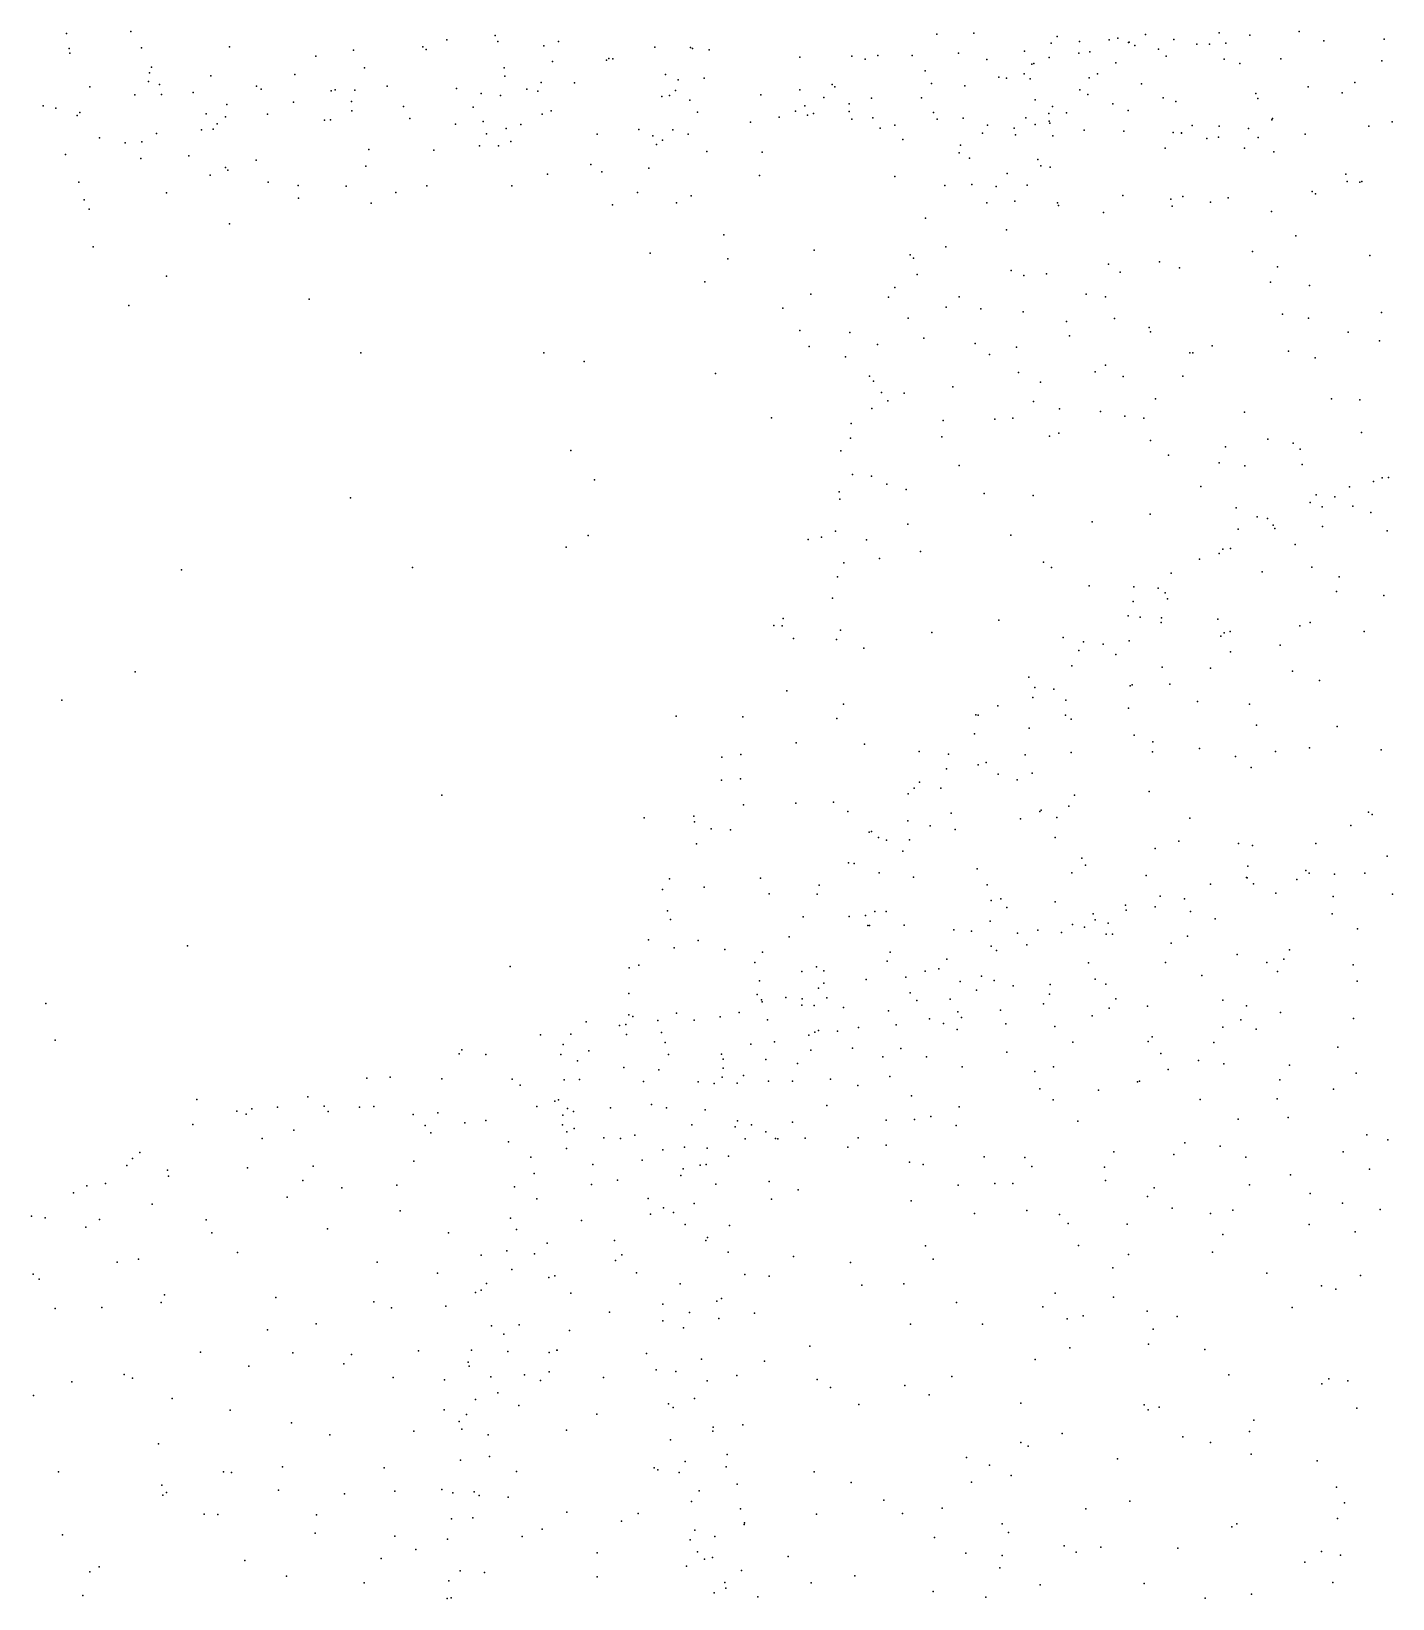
# Model space of a CAD drawing. Header units: metres. Extents: x -25 to 25, y -27.8 to 27.8.
# Drawn here: x -6.856 to -5.473, y -1.58 to 0.012 of the extents above; entities that cross this region are included whole.
import ezdxf

# ---------------------------------------------------------------- set-up
doc = ezdxf.new("R2010")
doc.units = ezdxf.units.M

msp = doc.modelspace()

# ---------------------------------------------------------------- linework, layer by layer
for p in [(-6.8197, 0.0102, -12.6748), (-6.7545, 0.0121, 16.1837), (-6.4337, 0.0037, 26.5592), (-6.3847, 0.0082, -0.5299), (-6.3817, 0.002, 28.2882), (-6.3201, 0.0019, 27.8019), (-5.9361, 0.0095, 23.0279), (-5.8986, 0.0103, 11.2281), (-5.82, 0.0004, 28.7402), (-5.8139, 0.0071, 26.5099), (-5.7913, 0.0021, 24.2497), (-5.7612, 0.0038, 15.9753), (-5.7523, 0.0055, 2.6829), (-5.7415, 0.0008, 11.0853), (-5.7408, 0.0012, 12.0445), (-5.7243, 0.0092, -5.2547), (-5.6956, 0.0039, -5.1876), (-5.6495, 0.0108, -5.1175), (-5.6426, 0.0002, 12.2063), (-5.6183, 0.0085, 22.538), (-5.5682, 0.0123, 2.9076), (-5.5433, 0.0027, -4.9746), (-5.482, 0.0045, -4.9109), (-6.817, -0.0051, 10.5704), (-6.8166, -0.0099, 2.6823), (-6.7438, -0.0043, 16.0181), (-6.6543, -0.0033, 14.9306), (-6.5666, -0.013, 3.2357), (-6.5284, -0.0068, 10.2704), (-6.4581, -0.0034, -12.484), (-6.4547, -0.0062, 18.1955), (-6.335, -0.0023, 22.5816), (-6.2691, -0.0153, 26.5378), (-6.2652, -0.0156, -20.5228), (-6.2225, -0.0039, 9.1797), (-6.1861, -0.004, 28.566), (-6.1843, -0.005, 10.0212), (-6.1672, -0.0066, 14.895), (-6.0752, -0.0139, 22.1705), (-6.0223, -0.0128, 2.5531), (-6.0088, -0.0159, 15.8044), (-5.996, -0.0124, 17.1276), (-5.9612, -0.0121, 9.4327), (-5.914, -0.0097, 23.6845), (-5.8471, -0.0079, 6.9804), (-5.8219, -0.0142, 22.7865), (-5.7919, -0.01, -5.3814), (-5.7807, -0.0085, -5.9532), (-5.7349, -0.002, 26.134), (-5.7109, -0.0058, 26.3309), (-5.7031, -0.0128, 23.2481), (-5.6722, -0.0008, 6.9527), (-5.6593, -0.0006, 17.1191), (-5.6444, -0.0158, 27.3085), (-5.5869, -0.0155, 3.2328), (-6.7354, -0.0297, 2.4591), (-6.7336, -0.024, -1.0361), (-6.5881, -0.0317, -11.2278), (-6.5171, -0.0249, 16.1659), (-6.3755, -0.0247, 3.3547), (-6.3263, -0.0183, 18.08), (-6.2715, -0.0169, 26.1247), (-6.2115, -0.0316, 17.431), (-5.9478, -0.0277, 16.0183), (-5.8852, -0.0164, 26.0602), (-5.8473, -0.0309, -5.5853), (-5.8398, -0.0211, -5.7259), (-5.8377, -0.0204, 23.4408), (-5.7729, -0.031, -5.2984), (-5.7543, -0.0198, -6.0289), (-5.6284, -0.0203, -6.1772), (-5.4842, -0.0177, 11.0174), (-6.7961, -0.0441, -11.1964), (-6.7365, -0.0387, 16.4205), (-6.7253, -0.0416, 17.8832), (-6.6732, -0.033, -22.5858), (-6.6268, -0.0434, -0.7904), (-6.6223, -0.0464, 2.7297), (-6.5471, -0.047, 3.0429), (-6.527, -0.0476, -0.6048), (-6.4943, -0.0434, -21.4173), (-6.4238, -0.0457, 2.5689), (-6.3748, -0.0333, 26.3962), (-6.3523, -0.0464, 28.2125), (-6.338, -0.0395, 16.1018), (-6.3039, -0.04, 17.6616), (-6.1989, -0.0368, 22.507), (-6.1724, -0.0354, 3.5803), (-6.0752, -0.0472, 26.4144), (-6.0425, -0.0418, 26.1974), (-6.0396, -0.044, 3.8974), (-5.9416, -0.0406, 4.1935), (-5.9077, -0.043, 15.2702), (-5.873, -0.0342, 17.0113), (-5.8654, -0.0354, 26.3443), (-5.8412, -0.0361, 22.3228), (-5.7909, -0.0471, 2.8644), (-5.7814, -0.035, 11.5725), (-5.7284, -0.0411, 11.8023), (-5.5591, -0.0439, 27.2898), (-5.5117, -0.0397, 17.0476), (-6.8436, -0.0633, -0.0139), (-6.7503, -0.0523, 9.2272), (-6.7235, -0.0517, 1.816), (-6.6911, -0.0499, 15.8623), (-6.657, -0.062, -12.4157), (-6.5895, -0.0597, 16.4896), (-6.551, -0.0483, 9.2037), (-6.5305, -0.0591, -0.3484), (-6.3989, -0.0508, 17.8239), (-6.3792, -0.0528, -11.8644), (-6.3412, -0.0485, 27.9456), (-6.2152, -0.054, 3.3734), (-6.2074, -0.0529, 17.2442), (-6.2015, -0.0479, 15.8058), (-6.1868, -0.0575, 16.2178), (-6.1148, -0.0521, 15.668), (-6.0702, -0.0633, 9.6503), (-6.0508, -0.0549, 27.5762), (-6.0251, -0.0612, 7.7478), (-6.0023, -0.0555, 16.1621), (-5.9517, -0.0551, 22.4548), (-5.8363, -0.0573, -5.4524), (-5.7827, -0.0517, 4.3867), (-5.7573, -0.0612, 3.2943), (-5.7064, -0.0554, 16.9621), (-5.6935, -0.0588, 28.7319), (-5.6122, -0.0508, 4.523), (-5.6102, -0.056, 3.4275), (-5.5244, -0.0501, 23.2928), (-6.8306, -0.0656, 1.9742), (-6.8089, -0.0733, -0.7247), (-6.8062, -0.07, 10.3952), (-6.6779, -0.0716, -0.2644), (-6.6583, -0.0744, -0.5174), (-6.6158, -0.072, 17.6285), (-6.558, -0.078, 15.0961), (-6.5517, -0.0776, 10.1127), (-6.5301, -0.0686, -11.3914), (-6.4777, -0.0641, 15.8269), (-6.4711, -0.0764, 17.5637), (-6.407, -0.0647, -11.602), (-6.3969, -0.0793, 2.7605), (-6.3367, -0.0718, 28.043), (-6.3278, -0.0683, 16.4238), (-6.179, -0.0698, 16.9041), (-6.0963, -0.0748, -21.3199), (-6.0797, -0.0687, 15.161), (-6.0673, -0.0727, 15.3717), (-6.0615, -0.0713, 16.8035), (-6.0252, -0.0692, 28.608), (-6.0224, -0.077, 7.3689), (-6.001, -0.0757, -23.5254), (-5.9396, -0.0701, 4.0126), (-5.9358, -0.0769, 3.3027), (-5.9094, -0.0759, 3.4577), (-5.8458, -0.0754, 16.8257), (-5.8224, -0.0713, 7.1786), (-5.822, -0.0789, -5.9726), (-5.8186, -0.064, 3.0315), (-5.8045, -0.0705, 16.2206), (-5.7419, -0.0681, 23.7152), (-5.5959, -0.0775, 11.4595), (-5.5952, -0.0762, 11.72), (-5.4738, -0.0796, 24.3941), (-6.7286, -0.0914, -11.4612), (-6.6828, -0.0876, -12.2377), (-6.671, -0.0872, 1.3141), (-6.6667, -0.0817, 1.5426), (-6.425, -0.0821, -23.0219), (-6.3932, -0.0917, 9.9506), (-6.3735, -0.0864, 2.9457), (-6.3586, -0.0823, 16.6639), (-6.2809, -0.0923, 27.8901), (-6.2386, -0.0874, 27.8067), (-6.2244, -0.094, 9.4949), (-6.2042, -0.0879, 9.7672), (-6.1886, -0.0923, 15.4875), (-6.1252, -0.0798, 28.5301), (-5.9935, -0.086, 16.3896), (-5.9787, -0.0831, 3.0815), (-5.8899, -0.0912, -5.5769), (-5.8845, -0.0829, -5.6847), (-5.8576, -0.0862, -5.8802), (-5.8564, -0.0928, 3.6653), (-5.8363, -0.0825, -5.3745), (-5.8214, -0.0811, 28.6736), (-5.8184, -0.0937, 16.385), (-5.7864, -0.088, -6.0453), (-5.7464, -0.0892, -5.1615), (-5.696, -0.0903, 23.8899), (-5.6878, -0.0907, -23.8123), (-5.6878, -0.091, 7.81), (-5.6769, -0.0835, 24.1036), (-5.6502, -0.0952, 3.5989), (-5.6494, -0.0841, -6.2056), (-5.6196, -0.0863, -4.9759), (-5.5621, -0.0921, -4.9079), (-5.4976, -0.0841, 7.7691), (-6.7863, -0.096, 15.6787), (-6.7601, -0.101, 16.6669), (-6.7434, -0.0998, 10.2294), (-6.5128, -0.1077, 17.366), (-6.4468, -0.1085, 15.6401), (-6.4005, -0.1041, 15.1895), (-6.3811, -0.104, 9.3853), (-6.3688, -0.0997, 16.9452), (-6.2208, -0.1028, 15.3099), (-6.2148, -0.0981, 2.8546), (-6.1697, -0.1097, 28.4535), (-6.1134, -0.1103, 3.0088), (-5.9707, -0.0975, 7.5968), (-5.9135, -0.111, -20.1665), (-5.9121, -0.1034, 16.5523), (-5.7044, -0.1064, -6.1604), (-5.6621, -0.0966, 27.3833), (-5.6238, -0.1064, 28.7233), (-5.6097, -0.0957, 16.6962), (-5.594, -0.1101, -6.2757), (-6.8208, -0.1128, 9.4008), (-6.7444, -0.1168, -21.5107), (-6.6956, -0.1141, 15.2051), (-6.6585, -0.126, 17.3015), (-6.6273, -0.1185, 16.749), (-6.5159, -0.1247, 16.8743), (-6.2873, -0.1229, 28.1855), (-6.2285, -0.1268, 28.3649), (-5.9028, -0.1165, -5.8097), (-5.8334, -0.1178, 7.6905), (-5.8304, -0.1244, 7.3666), (-5.821, -0.1257, 27.4799), (-6.8074, -0.1408, 1.52), (-6.6738, -0.1338, -11.8382), (-6.6559, -0.1287, 9.4011), (-6.6149, -0.141, -21.2444), (-6.3313, -0.1329, -21.133), (-6.2763, -0.1305, 28.0047), (-6.1161, -0.1341, 27.6986), (-5.9786, -0.1352, 28.5801), (-5.8646, -0.1322, 28.616), (-5.5209, -0.1328, 7.4484), (-5.5195, -0.1404, -6.3409), (-5.5066, -0.141, 27.3404), (-5.5046, -0.1403, 24.1724), (-6.8018, -0.1587, 16.9089), (-6.7182, -0.1518, 15.4942), (-6.5845, -0.1442, 15.312), (-6.5843, -0.1573, 9.9015), (-6.5358, -0.1449, 17.0532), (-6.4853, -0.1513, 15.4411), (-6.4541, -0.1448, 9.8058), (-6.3676, -0.1447, 9.541), (-6.2402, -0.1514, 28.2668), (-6.1857, -0.1549, -20.2835), (-5.9281, -0.1442, -5.7146), (-5.9006, -0.1433, -5.4595), (-5.8757, -0.1453, -5.9519), (-5.8445, -0.1439, -6.0246), (-5.7471, -0.1544, -5.0906), (-5.6984, -0.1581, -6.217), (-5.6864, -0.1555, 28.6556), (-5.6404, -0.157, -20.2539), (-5.555, -0.1505, 4.1796), (-5.5516, -0.1526, 23.8046), (-6.7968, -0.1682, -21.8078), (-6.5105, -0.1623, -20.5342), (-6.2654, -0.164, 28.103), (-6.2003, -0.1618, 27.8629), (-5.8853, -0.1619, 27.5578), (-5.857, -0.1603, -23.6827), (-5.8137, -0.1619, -5.2014), (-5.8126, -0.1645, -6.0853), (-5.7669, -0.1717, -6.1473), (-5.6972, -0.1652, 7.5595), (-5.6583, -0.1612, -4.9475), (-5.5962, -0.1708, 28.6742), (-6.6544, -0.1832, 9.6994), (-5.9475, -0.1776, -5.5562), (-5.8655, -0.1895, -5.2747), (-6.7927, -0.2066, -22.0866), (-6.1524, -0.1945, -23.3985), (-5.9269, -0.2067, -5.4038), (-5.5715, -0.1955, -4.8363), (-6.2272, -0.2129, -14.4725), (-6.1484, -0.2187, 28.3058), (-6.0607, -0.2101, 27.7557), (-5.9632, -0.2148, -5.8105), (-5.9599, -0.2182, 28.4931), (-5.71, -0.2218, -4.9618), (-5.6155, -0.2112, -6.3154), (-5.4965, -0.2155, -4.7654), (-6.7182, -0.2364, -20.5976), (-5.9562, -0.2347, -5.4915), (-5.8605, -0.2306, -5.2102), (-5.8477, -0.2356, 27.6116), (-5.8249, -0.2341, -6.116), (-5.7617, -0.2241, 28.5686), (-5.7501, -0.2325, -6.2053), (-5.6898, -0.228, 27.5145), (-5.5902, -0.2268, 27.4562), (-6.1718, -0.242, 28.1671), (-6.0641, -0.2546, 27.8484), (-5.9789, -0.2479, -5.6311), (-5.5972, -0.2425, 28.6014), (-5.5576, -0.2459, -21.4618), (-6.7564, -0.2661, -22.4458), (-6.5734, -0.2597, -21.0257), (-6.0926, -0.269, 28.2496), (-5.9852, -0.2577, 27.7469), (-5.9268, -0.268, -5.9788), (-5.9134, -0.2575, 27.6811), (-5.8914, -0.2696, -6.0438), (-5.7846, -0.2548, -5.0447), (-5.7649, -0.2575, 27.5881), (-5.9652, -0.279, -5.8744), (-5.8484, -0.2727, -21.1705), (-5.8043, -0.2823, -6.1638), (-5.7558, -0.2793, -4.9744), (-5.585, -0.2751, -4.7815), (-5.5589, -0.2791, -6.3644), (-5.4846, -0.2733, 28.6179), (-6.0752, -0.2917, 27.9782), (-6.0243, -0.2935, 28.3172), (-5.9493, -0.2995, -5.318), (-5.8015, -0.2969, 27.662), (-5.7206, -0.2884, -14.5606), (-5.719, -0.2929, -4.91), (-5.5183, -0.2932, -4.7175), (-5.4867, -0.3021, -14.4316), (-6.5211, -0.3142, -14.4694), (-6.335, -0.3144, -20.2723), (-6.0659, -0.3078, 28.063), (-5.9965, -0.3057, -5.5648), (-5.8971, -0.3048, -5.1822), (-5.8827, -0.3159, 27.7997), (-5.8552, -0.3086, -5.1043), (-5.6793, -0.3143, 27.6128), (-5.6761, -0.3143, -6.2977), (-5.6564, -0.3073, -4.8213), (-5.579, -0.3126, 27.5664), (-6.2941, -0.3232, -23.2642), (-6.0289, -0.3185, 28.2003), (-5.8532, -0.3343, 28.3642), (-5.7753, -0.3336, 28.396), (-5.7647, -0.3268, -6.2291), (-5.5519, -0.3193, 28.5045), (-6.161, -0.3354, -20.9153), (-6.0044, -0.3381, -5.7278), (-6.0003, -0.343, -5.8138), (-5.92, -0.349, 27.8868), (-5.8309, -0.344, -5.0297), (-5.747, -0.3384, -20.3874), (-5.6864, -0.338, 28.4269), (-5.9922, -0.3545, 28.1127), (-5.986, -0.3632, -5.3435), (-5.9694, -0.3554, 27.9993), (-5.838, -0.3639, 27.8718), (-5.714, -0.3609, -4.849), (-5.5353, -0.3611, 27.6303), (-5.5067, -0.3619, -6.4053), (-6.104, -0.3803, -20.1347), (-6.002, -0.3708, -5.4277), (-5.8773, -0.3816, 28.1534), (-5.859, -0.3805, 27.9812), (-5.8117, -0.3712, 28.2859), (-5.77, -0.3738, -4.9075), (-5.7453, -0.3786, 27.8066), (-5.7258, -0.3805, 28.3211), (-5.6237, -0.3747, 28.3735), (-6.0232, -0.3861, -5.6588), (-5.9296, -0.3831, -5.1425), (-5.8121, -0.396, 28.0672), (-5.5049, -0.3952, 28.3861), (-6.3077, -0.4136, -20.7691), (-6.0336, -0.4139, -5.5941), (-6.0238, -0.4009, -5.7586), (-5.9312, -0.3997, -6.0544), (-5.8217, -0.3988, -4.957), (-5.719, -0.4035, 28.2027), (-5.6431, -0.4097, 27.8407), (-5.6, -0.4019, -4.6747), (-5.5742, -0.4059, 27.7677), (-5.5672, -0.412, 28.2715), (-5.9133, -0.4288, -5.0711), (-5.7009, -0.4183, 28.0452), (-5.6495, -0.4261, 27.9626), (-5.6235, -0.4291, 28.1582), (-5.565, -0.4276, -4.5857), (-6.2838, -0.4432, -14.4975), (-6.0219, -0.438, -5.8186), (-6.0026, -0.4395, -5.2869), (-5.4928, -0.4449, -4.3534), (-5.4841, -0.4413, -4.1981), (-5.4774, -0.4408, -4.0417), (-6.5316, -0.4617, -20.7098), (-6.0354, -0.4554, -5.6943), (-5.987, -0.4477, -5.9527), (-5.9672, -0.453, -14.5941), (-5.8882, -0.4571, -5.0045), (-5.8383, -0.4592, -6.1869), (-5.6681, -0.4501, -4.7056), (-5.5511, -0.4586, 28.033), (-5.5321, -0.4605, 28.1501), (-5.5171, -0.4503, -4.1291), (-6.0345, -0.463, -5.4284), (-5.6321, -0.4717, -4.5931), (-5.5572, -0.4665, -4.1991), (-5.5449, -0.4708, -3.9758), (-5.5137, -0.47, 27.9115), (-5.4956, -0.4766, -23.9609), (-5.9655, -0.4885, -20.3504), (-5.7784, -0.4861, -6.2511), (-5.7196, -0.4782, -4.7541), (-5.6301, -0.4933, -4.1748), (-5.6109, -0.4808, -4.0383), (-5.6002, -0.4827, -4.5228), (-5.5947, -0.4893, -4.449), (-5.5929, -0.4926, -3.9193), (-5.5444, -0.4907, -3.8548), (-6.2903, -0.5, -20.1425), (-6.0669, -0.504, -23.5538), (-6.0532, -0.5014, -5.6444), (-6.0389, -0.4953, -5.7527), (-6.0075, -0.5044, -5.2145), (-5.861, -0.4994, -4.9237), (-5.5724, -0.509, -6.4044), (-5.4789, -0.4951, 25.7055), (-6.3125, -0.5118, -20.5645), (-5.9943, -0.5233, -5.9611), (-5.9527, -0.5161, -5.051), (-5.6695, -0.5239, -4.564), (-5.6493, -0.5181, -4.3051), (-5.6456, -0.5136, -20.6841), (-5.6378, -0.5129, -4.3878), (-6.703, -0.5347, -14.5512), (-6.4685, -0.5325, -23.0745), (-6.0307, -0.5276, -20.6997), (-5.8277, -0.5271, -20.5676), (-5.8196, -0.5324, -4.8349), (-5.6983, -0.5382, -4.0482), (-5.6057, -0.5367, -3.8028), (-5.5554, -0.532, 25.6497), (-6.037, -0.5419, -5.8251), (-5.7813, -0.551, -4.7644), (-5.7361, -0.5519, -4.6822), (-5.7113, -0.5535, -3.9742), (-5.5302, -0.5568, 25.9764), (-5.5276, -0.542, -3.7452), (-6.0419, -0.5635, -5.2733), (-5.7369, -0.5668, -6.2944), (-5.7042, -0.5581, -3.904), (-5.7019, -0.5642, -4.3825), (-5.4822, -0.5607, 25.4233), (-6.0923, -0.5843, -5.4466), (-5.8732, -0.5859, -6.1578), (-5.7417, -0.5815, -4.2233), (-5.7298, -0.5828, -4.3032), (-5.7082, -0.5882, -4.4852), (-5.708, -0.5834, -3.8312), (-5.6509, -0.5849, -6.37), (-5.5569, -0.5884, -6.4203), (-6.1017, -0.5914, -5.5612), (-6.0933, -0.5915, -5.6359), (-6.0815, -0.6045, -5.328), (-6.0338, -0.596, -5.1817), (-5.9412, -0.5984, -6.0732), (-5.808, -0.6036, -6.2369), (-5.6479, -0.602, 25.637), (-5.6445, -0.5986, -3.7288), (-5.6383, -0.5975, 25.8512), (-5.5676, -0.5915, 25.4877), (-5.5021, -0.5974, 26.0465), (-6.038, -0.6054, -5.8571), (-6.0104, -0.6142, -5.9516), (-5.7918, -0.6166, -3.9015), (-5.7872, -0.608, -4.155), (-5.7672, -0.6101, -4.6414), (-5.7542, -0.6209, -4.4157), (-5.7407, -0.607, -4.5562), (-5.6379, -0.6181, 25.9386), (-5.5875, -0.6114, 26.0069), (-5.7989, -0.6324, -4.2533), (-5.7072, -0.6337, -3.7299), (-5.6583, -0.6345, 25.5323), (-6.75, -0.6382, -22.7161), (-5.8426, -0.6437, -4.0201), (-5.7398, -0.6527, -23.7852), (-5.7378, -0.6517, 25.7609), (-5.6996, -0.651, 25.8812), (-5.5749, -0.6377, -3.6186), (-5.5475, -0.6471, 25.3673), (-6.8244, -0.667, -14.6835), (-6.0883, -0.6575, -5.7612), (-5.8387, -0.6645, -4.7455), (-5.8366, -0.6543, -4.193), (-5.8173, -0.6561, -3.8022), (-5.8051, -0.6673, -4.3733), (-5.6715, -0.6685, -14.7792), (-6.2009, -0.6835, -14.6285), (-6.1332, -0.6842, -5.3919), (-6.0308, -0.6711, -5.0808), (-5.8964, -0.6819, -4.8226), (-5.8943, -0.6824, -6.1498), (-5.8742, -0.6728, -4.0792), (-5.8056, -0.6825, -6.2568), (-5.7415, -0.6753, 25.6595), (-5.6187, -0.6712, 25.4232), (-6.0377, -0.6859, -5.9001), (-5.8424, -0.6955, -3.7401), (-5.7996, -0.6864, -4.4786), (-5.6115, -0.6926, -3.5657), (-5.5295, -0.6939, -6.4821), (-6.079, -0.7105, -5.1291), (-6.0096, -0.7118, -4.9787), (-5.898, -0.7015, -3.9007), (-5.7356, -0.7028, 25.9691), (-5.7169, -0.7094, -3.5995), (-5.6694, -0.7164, -6.3864), (-5.5578, -0.7154, 26.1718), (-6.1544, -0.7249, -5.5649), (-6.1352, -0.7224, -5.6517), (-5.9539, -0.7194, -6.0824), (-5.9244, -0.722, -3.9864), (-5.886, -0.7305, -4.3177), (-5.8463, -0.7227, -4.6028), (-5.7998, -0.7203, 25.7522), (-5.7171, -0.7195, 25.4859), (-5.6327, -0.7244, 26.1016), (-5.5922, -0.7194, 25.3282), (-5.4851, -0.7175, -23.9613), (-6.1547, -0.7483, -5.2966), (-6.1356, -0.7469, -5.2125), (-5.9263, -0.737, -4.1574), (-5.8943, -0.7329, -4.7647), (-5.8737, -0.7424, -4.6699), (-5.8546, -0.7481, -4.4863), (-5.8394, -0.7412, -6.235), (-5.6171, -0.7356, -6.4403), (-6.4386, -0.7635, -23.1136), (-5.9651, -0.7623, -3.9323), (-5.9592, -0.7564, -4.0526), (-5.9536, -0.7504, -4.8495), (-5.9319, -0.7564, -3.7986), (-5.7962, -0.7637, -6.2954), (-5.7205, -0.7599, 26.0572), (-6.1324, -0.7736, -5.735), (-6.0794, -0.7719, -5.0538), (-6.0411, -0.7706, -5.933), (-5.8303, -0.7788, 25.6479), (-5.802, -0.7747, -3.5681), (-6.2332, -0.7866, -23.3072), (-6.1829, -0.7849, -5.3828), (-6.1821, -0.7908, -5.4567), (-6.0265, -0.7802, -4.9366), (-5.9657, -0.7897, -4.2161), (-5.943, -0.7948, -3.714), (-5.9214, -0.7819, -6.1385), (-5.8511, -0.7878, 25.7291), (-5.8315, -0.7802, 25.856), (-5.8143, -0.7864, 25.5408), (-5.6792, -0.787, -6.4207), (-5.5156, -0.7943, -3.4275), (-5.4977, -0.7809, 26.2533), (-5.4941, -0.7834, 25.1849), (-6.1652, -0.798, -5.6478), (-6.1456, -0.7989, -5.1432), (-6.0049, -0.8014, -4.0069), (-6.0024, -0.8007, -4.0875), (-5.9955, -0.8067, -4.8591), (-5.9873, -0.8095, -3.7941), (-5.964, -0.8091, -14.8272), (-5.9176, -0.7984, -4.691), (-5.8158, -0.8066, 25.9949), (-5.6903, -0.8103, -3.4736), (-6.1802, -0.8131, -5.2582), (-5.9708, -0.8206, -4.32), (-5.7889, -0.8275, 25.4513), (-5.7143, -0.8179, 25.357), (-5.6298, -0.8129, -6.5419), (-5.6157, -0.8149, 25.2633), (-5.5512, -0.8128, -6.6266), (-5.4789, -0.8255, -6.7404), (-6.0257, -0.8325, -5.9965), (-6.02, -0.833, -4.1553), (-5.9948, -0.8425, -3.7252), (-5.8953, -0.8385, -3.5764), (-5.7989, -0.8424, -6.331), (-5.7851, -0.8349, -3.4902), (-5.6202, -0.8358, -3.4112), (-5.5614, -0.8401, -6.8037), (-5.5581, -0.8428, -24.6858), (-5.5016, -0.843, -25.0006), (-6.2148, -0.8595, -5.3969), (-6.2077, -0.8488, -5.3269), (-6.1724, -0.8572, -5.7036), (-6.115, -0.848, -5.8463), (-6.0557, -0.8551, -4.909), (-5.9599, -0.8471, -4.731), (-5.8849, -0.8546, -6.2174), (-5.7235, -0.8454, -6.424), (-5.6581, -0.8539, -6.6374), (-5.6218, -0.8474, -6.8452), (-5.6211, -0.8477, -23.7973), (-5.6147, -0.8538, -6.9286), (-5.5705, -0.8493, 25.1908), (-5.5324, -0.8439, -6.8881), (-6.1063, -0.864, -4.9856), (-6.0576, -0.8643, -3.9278), (-5.8809, -0.8707, 25.9212), (-5.8712, -0.869, 25.5345), (-5.8159, -0.8721, 26.0581), (-5.7446, -0.8753, -6.7362), (-5.7093, -0.8663, -6.8254), (-5.6848, -0.8691, -6.9492), (-5.5918, -0.8633, -7.0146), (-5.5338, -0.8667, -7.0631), (-5.4733, -0.8643, -3.3728), (-6.2096, -0.8813, -5.5951), (-6.2064, -0.8898, -5.1889), (-6.0718, -0.8873, -4.0714), (-6.0251, -0.8869, -4.2617), (-6.0087, -0.8859, -6.0736), (-5.999, -0.8818, -3.6597), (-5.9876, -0.8819, -4.3828), (-5.8818, -0.8916, -6.3115), (-5.8651, -0.8776, -3.5141), (-5.7773, -0.8841, -6.8856), (-5.7755, -0.8902, -6.9659), (-5.7437, -0.8804, -6.6267), (-5.7143, -0.8771, -3.426), (-5.6784, -0.8817, -7.0619), (-5.6536, -0.8892, 25.2501), (-5.5347, -0.8843, -7.1457), (-6.0063, -0.8962, -23.4753), (-6.0046, -0.8962, -4.7634), (-5.9693, -0.8958, -4.6271), (-5.9187, -0.9003, 25.7305), (-5.9008, -0.9017, 25.6154), (-5.8542, -0.9039, -6.876), (-5.8337, -0.9008, -6.7747), (-5.8095, -0.9031, -6.5684), (-5.7982, -0.8951, -3.4524), (-5.7861, -0.8977, -6.4727), (-5.7643, -0.9047, 25.3465), (-5.7622, -0.8937, -7.0358), (-5.7579, -0.9047, -7.1183), (-5.6815, -0.9068, 26.2221), (-5.5091, -0.8994, -7.2113), (-6.6968, -0.9167, -14.8439), (-6.2288, -0.9105, -5.295), (-6.2027, -0.9186, -5.6727), (-6.1783, -0.9114, -5.0541), (-6.1515, -0.9203, -5.8353), (-6.1132, -0.923, -4.9199), (-6.086, -0.9077, -4.0052), (-5.9835, -0.9233, -3.6055), (-5.8809, -0.917, -6.9928), (-5.8756, -0.9215, -6.7004), (-5.8446, -0.9156, -7.0841), (-5.6981, -0.9139, -7.2157), (-5.5779, -0.9208, -7.2864), (-6.3693, -0.9378, -14.8285), (-6.2484, -0.939, -5.3976), (-6.2386, -0.9365, -5.4698), (-6.1208, -0.9336, -5.9066), (-6.0583, -0.938, -4.8154), (-5.9864, -0.9322, -6.1477), (-5.9258, -0.9301, -6.9102), (-5.782, -0.934, -7.2609), (-5.7039, -0.9336, -7.2944), (-5.6313, -0.9256, -3.3621), (-5.6011, -0.9338, -14.9833), (-5.5838, -0.9302, 25.17), (-5.5135, -0.936, 26.3358), (-6.1161, -0.9523, -3.8774), (-6.0733, -0.9429, -4.2023), (-6.0509, -0.9421, -3.6881), (-6.0508, -0.9545, -4.3047), (-6.0078, -0.9509, -4.4343), (-5.9675, -0.9486, -7.2131), (-5.9479, -0.9423, -7.1457), (-5.9341, -0.94, -6.7995), (-5.9123, -0.9529, 25.8849), (-5.8909, -0.9476, -6.5403), (-5.878, -0.952, 26.0111), (-5.7752, -0.9507, -3.4032), (-5.6669, -0.9468, -7.389), (-5.5903, -0.9428, -7.3713), (-5.5093, -0.9527, -7.4147), (-6.249, -0.9651, -5.2196), (-6.1187, -0.9661, -4.0934), (-6.0895, -0.9692, -14.9885), (-6.0729, -0.9706, -7.0675), (-6.0562, -0.9598, -6.0352), (-6.0478, -0.9695, -7.2961), (-5.9631, -0.9646, -7.372), (-5.9227, -0.9709, -7.467), (-5.8959, -0.9619, -7.3989), (-5.8585, -0.9574, -3.4495), (-5.8217, -0.9659, 25.385), (-5.821, -0.9559, -7.3669), (-5.7644, -0.9555, -7.4126), (-5.7543, -0.9705, 26.1942), (-6.8408, -0.9753, -22.6399), (-6.2488, -0.9869, -5.5817), (-6.2005, -0.9852, -7.3431), (-6.1368, -0.9846, -3.9655), (-6.1142, -0.9717, -7.1618), (-6.1136, -0.9736, -4.8606), (-6.0733, -0.977, -6.9844), (-6.0608, -0.9772, -7.4355), (-6.0308, -0.9792, -4.7125), (-5.9851, -0.9826, -7.5812), (-5.9563, -0.9721, -6.2439), (-5.9149, -0.9838, -6.4415), (-5.8715, -0.9822, -7.5975), (-5.8278, -0.9755, -7.5172), (-5.7612, -0.98, -7.5569), (-5.7223, -0.9781, 25.2663), (-5.6456, -0.972, -24.4557), (-5.6217, -0.9777, 26.2937), (-5.5873, -0.9846, -7.53), (-6.292, -0.994, -7.29), (-6.2583, -0.9976, -7.4411), (-6.252, -0.9967, -5.1315), (-6.2447, -0.9884, -7.2348), (-6.2193, -0.9925, -7.1147), (-6.1825, -0.9921, -7.4572), (-6.1561, -0.989, -7.0153), (-6.1081, -0.992, -7.5442), (-6.0561, -1.0026, -7.7528), (-6.0158, -0.9996, -4.5524), (-5.9775, -0.9971, -7.744), (-5.9437, -0.9909, -6.5056), (-5.9294, -0.9957, 25.5951), (-5.9153, -1.0016, -3.4691), (-5.9109, -0.9894, -7.6838), (-5.866, -0.9958, -7.7429), (-5.8164, -0.9986, 26.1334), (-5.7784, -0.9877, -7.6602), (-5.6456, -0.9993, -7.6389), (-5.6273, -0.9919, -3.3217), (-5.612, -1.0013, -24.248), (-5.5131, -0.9906, -7.5336), (-6.8313, -1.0125, -15.0829), (-6.3387, -1.0071, -7.3447), (-6.3154, -1.017, -7.4877), (-6.3076, -1.0064, -7.162), (-6.2512, -1.0069, -7.5361), (-6.2156, -1.0049, -5.0047), (-6.2121, -1.015, -6.9763), (-6.125, -1.0165, -6.8545), (-6.1011, -1.0141, -4.269), (-6.0661, -1.0075, -4.3532), (-6.0599, -1.0045, -3.6222), (-6.037, -1.0034, -6.7619), (-5.7981, -1.0147, -7.8176), (-5.7216, -1.0139, -7.7651), (-5.7175, -1.0091, -23.6592), (-5.6549, -1.0149, -7.7275), (-6.4212, -1.0264, -7.2248), (-6.4184, -1.0224, -7.3216), (-6.3939, -1.0272, -7.1333), (-6.318, -1.0272, -7.0406), (-6.3009, -1.0335, -7.5995), (-6.2894, -1.0233, -5.2425), (-6.2085, -1.0271, -7.6669), (-6.1546, -1.0267, -3.8297), (-6.1532, -1.032, -7.781), (-6.1098, -1.0321, -3.6837), (-6.0639, -1.0228, -7.8329), (-6.0217, -1.0206, -6.6558), (-5.9909, -1.0296, -6.3), (-5.9727, -1.021, -7.8488), (-5.9466, -1.0296, 25.8325), (-5.8652, -1.0246, -7.8797), (-5.7085, -1.0261, 26.2548), (-5.6705, -1.0333, -24.8618), (-5.5291, -1.0196, 25.0789), (-6.4911, -1.05, -7.1511), (-6.254, -1.0402, -5.6331), (-6.2184, -1.0427, -5.7786), (-6.1542, -1.0501, -4.8354), (-6.153, -1.041, -4.1455), (-6.1325, -1.0486, -5.9727), (-6.0777, -1.0363, -4.729), (-5.9837, -1.0494, -3.4978), (-5.9105, -1.0398, 26.0079), (-5.8367, -1.0443, 25.3464), (-5.8177, -1.0395, -7.9454), (-5.7013, -1.0424, -7.8797), (-5.6448, -1.0367, -7.8182), (-5.578, -1.0381, -7.7703), (-5.5105, -1.0459, -3.2803), (-6.515, -1.0511, -7.3104), (-6.4387, -1.0517, -7.478), (-6.3674, -1.0521, -7.5879), (-6.3592, -1.0583, -6.9524), (-6.3146, -1.0528, -7.6778), (-6.2988, -1.0526, -5.483), (-6.2338, -1.0546, -7.8026), (-6.1785, -1.055, -4.0587), (-6.1623, -1.0564, -7.8867), (-6.1388, -1.0563, -4.2223), (-6.1072, -1.0541, -6.0387), (-6.0826, -1.0543, -7.9499), (-6.044, -1.0521, -6.1573), (-6.0162, -1.0587, -6.3916), (-5.8316, -1.062, -8.0233), (-5.7719, -1.0633, 25.2612), (-5.7322, -1.0548, -15.2169), (-5.7302, -1.0541, -3.3251), (-5.5879, -1.053, 26.3414), (-5.5332, -1.0623, -7.8996), (-6.6876, -1.0728, -22.8494), (-6.6318, -1.0823, -7.2097), (-6.6057, -1.0805, -7.3787), (-6.5748, -1.07, -7.1678), (-6.5583, -1.0795, -7.0295), (-6.5224, -1.0807, -23.0195), (-6.5077, -1.0799, -6.9712), (-6.3423, -1.0799, -6.8422), (-6.324, -1.0746, -5.4022), (-6.3203, -1.073, -7.7923), (-6.3112, -1.082, -7.8619), (-6.2675, -1.0813, -5.0456), (-6.2258, -1.0779, -6.7613), (-6.2106, -1.0814, -4.8991), (-6.0479, -1.079, -6.3172), (-5.962, -1.0691, -8.0395), (-5.9136, -1.0803, -3.4195), (-5.818, -1.073, -3.3531), (-5.6688, -1.0728, -8.0194), (-5.5905, -1.0722, -7.9984), (-6.6914, -1.0983, -7.1638), (-6.647, -1.0847, -7.3157), (-6.6373, -1.0876, -7.0785), (-6.5542, -1.0851, -7.5006), (-6.4678, -1.088, -7.6602), (-6.4429, -1.0864, -6.8793), (-6.4153, -1.0964, -15.1389), (-6.3942, -1.094, -7.8036), (-6.3162, -1.0986, -6.7662), (-6.3158, -1.0886, -5.1914), (-6.3051, -1.085, -15.8252), (-6.1848, -1.0986, -5.9264), (-6.1712, -1.0834, -6.6723), (-6.1386, -1.0946, -8.0563), (-6.1244, -1.0984, -3.6609), (-6.0828, -1.096, -4.6361), (-5.9876, -1.0939, -15.355), (-5.9587, -1.0933, 25.6598), (-5.9423, -1.0902, -8.1151), (-5.7931, -1.0949, -8.1454), (-5.6302, -1.0928, -24.0442), (-5.5793, -1.0912, -8.0902), (-6.6213, -1.1126, -7.519), (-6.589, -1.1041, -6.9572), (-6.4557, -1.0994, -7.7398), (-6.4498, -1.1066, -15.5719), (-6.3117, -1.1056, -7.9399), (-6.3043, -1.1023, -5.5642), (-6.2742, -1.1117, -6.6998), (-6.2574, -1.1125, -8.017), (-6.2428, -1.1089, -5.764), (-6.1408, -1.1005, -4.7709), (-6.1308, -1.1128, -6.1268), (-6.1099, -1.1056, -6.4645), (-6.0999, -1.1123, -15.9138), (-6.0975, -1.1129, -6.1963), (-6.0699, -1.1121, -4.5563), (-6.0159, -1.1118, -15.6397), (-5.9166, -1.0991, 25.4832), (-5.4994, -1.1086, -8.1765), (-5.4783, -1.1139, 26.3868), (-6.7454, -1.1268, -7.271), (-6.3711, -1.1158, -7.8928), (-6.3122, -1.1225, -5.0957), (-6.2142, -1.1241, -8.0752), (-6.1923, -1.1213, -3.9402), (-6.1693, -1.1222, -3.7912), (-6.1477, -1.1304, -8.1372), (-6.0265, -1.1213, -3.5201), (-5.9877, -1.1192, -8.1792), (-5.7563, -1.126, -3.3236), (-5.6954, -1.1287, -8.203), (-5.6842, -1.1168, -3.2992), (-5.6483, -1.1201, 26.3086), (-5.5234, -1.126, 25.0495), (-6.7587, -1.1398, -15.5769), (-6.7528, -1.1327, -7.1982), (-6.7173, -1.1446, -7.4868), (-6.6362, -1.1423, -6.8796), (-6.5693, -1.1404, -7.627), (-6.467, -1.1356, -6.7854), (-6.3484, -1.1314, -5.3283), (-6.2855, -1.1389, -5.6741), (-6.2352, -1.1346, -5.8414), (-6.1936, -1.1431, -4.0809), (-6.1765, -1.1395, -4.1668), (-6.1703, -1.1389, -6.0093), (-5.9638, -1.1366, 25.8114), (-5.9499, -1.1388, 25.9066), (-5.888, -1.131, -23.4335), (-5.8467, -1.1319, 26.1254), (-5.8397, -1.1408, -8.2249), (-5.7657, -1.1414, -8.2247), (-5.6224, -1.1313, -8.2314), (-5.4968, -1.1435, -8.2847), (-6.7993, -1.1605, -7.1313), (-6.7802, -1.1582, -7.0576), (-6.7164, -1.1507, -6.961), (-6.5797, -1.155, -6.8175), (-6.4844, -1.1597, -7.8638), (-6.3648, -1.1617, -8.0145), (-6.3449, -1.148, -5.4543), (-6.2869, -1.1593, -6.5878), (-6.2605, -1.1549, -4.931), (-6.1959, -1.15, -6.4834), (-6.1604, -1.1587, -6.1723), (-6.1063, -1.156, -4.4404), (-5.9143, -1.1599, -8.248), (-5.8773, -1.1583, -3.3737), (-5.859, -1.1583, 25.3525), (-5.7648, -1.1551, 26.2344), (-5.6188, -1.1596, -8.3069), (-5.577, -1.1493, -3.2682), (-6.8126, -1.1676, -7.3149), (-6.5956, -1.1722, -7.709), (-6.5403, -1.1626, -7.7815), (-6.3423, -1.1737, -5.5263), (-6.2292, -1.1733, -5.9288), (-6.104, -1.1739, -4.5765), (-6.077, -1.1646, -3.5682), (-5.9623, -1.1758, -3.4358), (-5.7222, -1.1712, -15.5682), (-5.7153, -1.1624, 25.1966), (-5.557, -1.1684, -8.3571), (-5.5243, -1.1781, -15.4434), (-6.8555, -1.1913, -7.1946), (-6.8415, -1.1931, -7.057), (-6.7328, -1.1792, -7.5466), (-6.4811, -1.1859, -6.701), (-6.369, -1.1934, -5.2883), (-6.227, -1.1893, -6.3953), (-6.2138, -1.1829, -4.8207), (-6.2035, -1.1875, -4.0008), (-6.1824, -1.1785, -16.1534), (-5.898, -1.1886, 25.425), (-5.8446, -1.1856, -8.2935), (-5.8116, -1.1897, -3.3246), (-5.697, -1.1832, -8.3189), (-5.6584, -1.1885, -25.1336), (-5.6356, -1.1853, 25.1235), (-5.4859, -1.1847, -3.2609), (-6.8003, -1.2026, -6.954), (-6.7862, -1.1946, -7.4855), (-6.678, -1.1949, -6.8157), (-6.6722, -1.2084, -7.6893), (-6.5549, -1.2041, -7.8656), (-6.4319, -1.2082, -8.0271), (-6.3628, -1.205, -8.0967), (-6.2968, -1.1958, -8.1538), (-6.1918, -1.1999, -6.2556), (-6.1468, -1.2008, -3.652), (-5.8026, -1.1989, -24.5623), (-5.7429, -1.1996, -3.3031), (-5.6457, -1.2099, -8.3993), (-5.5582, -1.1999, 26.3685), (-5.5114, -1.2074, -8.4799), (-6.3317, -1.2188, -5.0161), (-6.2633, -1.2162, -4.8816), (-6.1708, -1.2159, -4.72), (-6.1691, -1.2129, -4.2647), (-5.9477, -1.2214, 25.9353), (-5.7924, -1.221, -24.7881), (-6.7684, -1.238, -7.6192), (-6.7466, -1.235, -6.8191), (-6.6462, -1.2284, -15.8316), (-6.5043, -1.238, -6.635), (-6.3988, -1.2309, -6.5437), (-6.3726, -1.2265, -5.4758), (-6.3446, -1.2296, -5.6141), (-6.2623, -1.2365, -6.3434), (-6.2559, -1.2306, -8.2306), (-6.1481, -1.2278, -8.2681), (-6.0816, -1.2323, -8.2998), (-6.0237, -1.2383, -3.4801), (-5.9399, -1.2349, -8.3436), (-5.7414, -1.2304, -8.3907), (-5.6563, -1.228, -3.2722), (-6.8536, -1.2503, -7.5156), (-6.8476, -1.2554, -6.896), (-6.4432, -1.2492, -16.1134), (-6.3677, -1.2456, -5.0859), (-6.33, -1.2538, -6.4365), (-6.3239, -1.252, -4.9458), (-6.241, -1.249, -6.238), (-6.131, -1.2505, -4.5379), (-6.1064, -1.2522, -3.5794), (-5.7575, -1.2438, -24.2153), (-5.601, -1.2493, -8.4826), (-5.5059, -1.2515, -3.2516), (-6.7204, -1.2714, -7.7519), (-6.4044, -1.269, -5.3274), (-6.3989, -1.2666, -5.1685), (-6.3932, -1.2596, -8.1487), (-6.3078, -1.2696, -5.7771), (-6.1968, -1.2602, -3.7865), (-6.0124, -1.2615, -8.3582), (-5.9696, -1.2602, 25.7917), (-5.816, -1.2697, -8.4151), (-5.7567, -1.2735, 26.2454), (-5.5456, -1.2621, 25.0367), (-5.5311, -1.2656, -8.5526), (-6.8314, -1.2851, -6.8199), (-6.7841, -1.2842, -7.6918), (-6.7236, -1.2791, -6.7335), (-6.6073, -1.274, -6.659), (-6.5079, -1.2785, -8.0455), (-6.4899, -1.2844, -6.5575), (-6.4347, -1.2826, -6.4994), (-6.2685, -1.2887, -6.0197), (-6.2142, -1.2809, -3.8547), (-6.1873, -1.2891, -4.2238), (-6.1594, -1.2776, -4.5997), (-6.1547, -1.2751, -4.3877), (-5.916, -1.2789, 26.0223), (-5.8286, -1.2835, 26.1624), (-5.7224, -1.2878, -3.285), (-5.5754, -1.2842, -25.4279), (-6.5664, -1.3006, -8.005), (-6.3883, -1.3026, -5.5151), (-6.3603, -1.3018, -5.0238), (-6.2144, -1.2978, -4.0413), (-6.1934, -1.3047, -4.6954), (-6.1576, -1.2952, -3.6521), (-6.1214, -1.2899, -8.346), (-5.9627, -1.3011, 25.6806), (-5.8896, -1.3011, -3.3648), (-5.8038, -1.2956, 25.27), (-5.7876, -1.2925, -16.037), (-5.692, -1.2933, 25.1587), (-6.6158, -1.3067, -7.9548), (-6.3756, -1.3113, -6.3349), (-6.309, -1.3076, -5.9019), (-5.7211, -1.3215, -8.4987), (-5.7163, -1.3062, -23.8954), (-6.6838, -1.3294, -7.8977), (-6.59, -1.3301, -17.8833), (-6.5306, -1.3319, -8.0922), (-6.4623, -1.328, -8.1642), (-6.4086, -1.3274, -5.4103), (-6.3718, -1.3287, -5.6639), (-6.3299, -1.3299, -6.214), (-6.322, -1.3275, -6.14), (-6.3217, -1.3273, -8.2677), (-6.2308, -1.3309, -4.7676), (-6.1752, -1.3365, -3.726), (-6.0651, -1.3234, -3.5326), (-5.8364, -1.337, -3.3292), (-5.8009, -1.3252, -8.468), (-5.664, -1.3267, 26.2931), (-6.7612, -1.3522, -18.2111), (-6.6348, -1.3437, -6.589), (-6.5382, -1.3412, -6.522), (-6.4121, -1.3395, -8.2118), (-6.4108, -1.3436, -5.2453), (-6.3549, -1.3526, -5.747), (-6.3298, -1.3496, -6.0504), (-6.221, -1.3475, -8.3527), (-6.2012, -1.349, -4.1363), (-6.1392, -1.3533, -4.4777), (-6.1111, -1.3385, -3.5963), (-5.6395, -1.3525, -8.5955), (-6.8144, -1.3598, -6.7089), (-6.7529, -1.356, -7.8613), (-6.4882, -1.3554, -6.4354), (-6.436, -1.3577, -6.3459), (-6.3888, -1.3547, -5.5725), (-6.3386, -1.3582, -5.9533), (-6.2745, -1.3552, -4.8337), (-6.1692, -1.3587, -4.5986), (-6.0576, -1.3571, -8.4225), (-6.044, -1.3654, -16.3194), (-5.9687, -1.3632, -3.4353), (-5.9208, -1.3543, -8.4531), (-5.5453, -1.3615, 25.0428), (-5.538, -1.3566, 26.3626), (-5.5188, -1.3587, -3.2582), (-6.8533, -1.3736, -7.7741), (-6.7125, -1.3765, -6.606), (-6.4047, -1.3776, -6.2559), (-6.3818, -1.3707, -5.0627), (-6.3605, -1.3837, -4.9824), (-6.2086, -1.3819, -3.9276), (-6.182, -1.3766, -4.2355), (-6.0153, -1.3827, -3.4871), (-5.944, -1.3727, 25.6163), (-5.8508, -1.3813, 26.087), (-5.7257, -1.3831, -3.296), (-6.6535, -1.3884, -8.0126), (-6.4365, -1.388, -17.6906), (-6.421, -1.3998, -5.3484), (-6.4136, -1.3929, -5.4413), (-6.2812, -1.3926, -8.3565), (-6.2039, -1.3858, -4.6955), (-5.7215, -1.3882, 26.2338), (-5.7103, -1.3854, -8.5737), (-5.6143, -1.3985, 26.3074), (-5.5096, -1.3863, -8.7056), (-6.5915, -1.4012, -6.4874), (-6.5524, -1.4135, -6.4244), (-6.4672, -1.4097, -8.233), (-6.4183, -1.4078, -6.1842), (-6.3917, -1.4136, -5.6753), (-6.3122, -1.4089, -4.8765), (-6.1636, -1.4098, -4.3399), (-6.1631, -1.4058, -8.4178), (-6.1331, -1.4032, -3.6378), (-5.8087, -1.412, 25.3043), (-5.6864, -1.4156, 25.1781), (-5.6187, -1.4102, 25.109), (-6.7264, -1.4226, -17.6404), (-6.2066, -1.4184, -4.0591), (-5.8507, -1.4212, 25.3792), (-5.8433, -1.4251, -3.3476), (-5.6581, -1.4214, -3.2798), (-6.6006, -1.4461, -8.1327), (-6.4974, -1.4471, -6.2792), (-6.4197, -1.4392, -5.1536), (-6.3903, -1.4354, -6.0131), (-6.2231, -1.4469, -4.7271), (-6.2194, -1.4489, -8.4284), (-6.1918, -1.4407, -4.1586), (-6.1501, -1.4459, -4.4339), (-6.1491, -1.4334, -4.5377), (-5.9061, -1.4366, -3.3977), (-5.8826, -1.4444, -8.5398), (-5.7527, -1.438, -8.598), (-5.6171, -1.433, -8.6878), (-5.5498, -1.4399, -8.7296), (-6.8278, -1.4509, -22.5578), (-6.7231, -1.4647, -6.5198), (-6.6604, -1.451, -22.7821), (-6.6522, -1.4516, -8.081), (-6.3629, -1.4506, -16.485), (-6.1976, -1.4518, -3.8484), (-6.1388, -1.4636, -8.4715), (-6.0605, -1.4509, -8.4928), (-6.023, -1.4619, -3.5105), (-5.901, -1.4614, 25.962), (-5.8607, -1.4548, 26.0366), (-6.7219, -1.4749, -8.0319), (-6.7184, -1.4722, -18.5205), (-6.6046, -1.4696, -6.3992), (-6.5377, -1.4733, -16.3456), (-6.4865, -1.4708, -8.2704), (-6.4388, -1.4689, -6.0758), (-6.4274, -1.4724, -5.2695), (-6.4058, -1.4714, -5.6331), (-6.4008, -1.475, -5.7095), (-6.3712, -1.4769, -23.0191), (-6.1775, -1.4702, -4.2339), (-5.9899, -1.4797, -8.5365), (-5.5303, -1.4665, -3.2689), (-6.6799, -1.4941, -6.4564), (-6.666, -1.4945, -16.0625), (-6.566, -1.4946, -6.2974), (-6.3117, -1.4922, -4.8625), (-6.2393, -1.4933, -18.1464), (-6.1851, -1.4812, -4.6247), (-6.1353, -1.4887, -16.4696), (-6.0584, -1.4941, -3.5662), (-5.9711, -1.4934, -18.0144), (-5.9306, -1.4879, 25.7024), (-5.7848, -1.4885, -25.0424), (-5.7401, -1.481, 26.182), (-5.5222, -1.4824, 26.3374), (-6.4288, -1.4988, -5.9181), (-6.4072, -1.4977, -5.8056), (-6.3367, -1.5093, -8.3899), (-6.2564, -1.5012, -4.7831), (-6.1818, -1.5103, -4.1334), (-6.1316, -1.5047, -3.6889), (-6.1313, -1.5029, -4.503), (-5.8699, -1.5038, -24.7266), (-5.6367, -1.5068, -3.2928), (-5.6315, -1.5038, 25.1391), (-5.5292, -1.4985, -8.7864), (-6.824, -1.5151, -18.8034), (-6.5675, -1.5135, -8.217), (-6.4866, -1.5163, -6.1072), (-6.4331, -1.5195, -5.4374), (-6.3573, -1.5166, -4.9388), (-6.1865, -1.5202, -4.0137), (-6.1616, -1.5167, -3.7981), (-5.9385, -1.5177, -3.458), (-5.8635, -1.5128, -3.3913), (-5.8067, -1.5261, 25.3546), (-5.7696, -1.5276, -8.6487), (-5.6913, -1.5285, 25.216), (-6.6389, -1.541, -6.337), (-6.5003, -1.539, -8.2892), (-6.4651, -1.5299, -6.0006), (-6.2809, -1.5333, -8.4361), (-6.179, -1.5325, -3.9011), (-6.1721, -1.5397, -17.573), (-6.164, -1.5381, -8.4875), (-6.0871, -1.5371, -8.5177), (-5.9066, -1.5336, -17.7426), (-5.8698, -1.536, -24.2103), (-5.7947, -1.5327, -3.36), (-5.5625, -1.5429, 26.2817), (-5.5456, -1.532, -3.2902), (-5.5262, -1.5356, 25.0628), (-6.7961, -1.5525, -8.0116), (-6.7868, -1.5476, -6.4876), (-6.5966, -1.5572, -6.2531), (-6.42, -1.5518, -8.3487), (-6.3953, -1.5534, -5.0716), (-6.281, -1.5578, -4.8364), (-6.1904, -1.5468, -4.6749), (-6.1345, -1.5514, -4.3479), (-6.0193, -1.5567, -8.5469), (-5.8723, -1.5485, -8.5945), (-6.5177, -1.5639, -16.5894), (-6.4317, -1.5617, -5.5473), (-6.1623, -1.5741, -4.1117), (-6.1515, -1.5634, -4.2), (-6.1505, -1.5693, -4.5892), (-6.0638, -1.5637, -3.6264), (-5.9397, -1.5727, -18.2116), (-5.8312, -1.566, 25.4548), (-5.7257, -1.5646, -8.697), (-5.6165, -1.5752, -3.3158), (-5.5339, -1.5636, -8.8169), (-6.8031, -1.5766, -17.4676), (-6.4333, -1.5799, -5.7363), (-6.4291, -1.579, -5.6221), (-6.1177, -1.578, -3.7456), (-5.8862, -1.5785, 25.7675), (-5.6635, -1.5795, 26.1747)]:
    msp.add_point(p)

doc.saveas('drawing.dxf')
